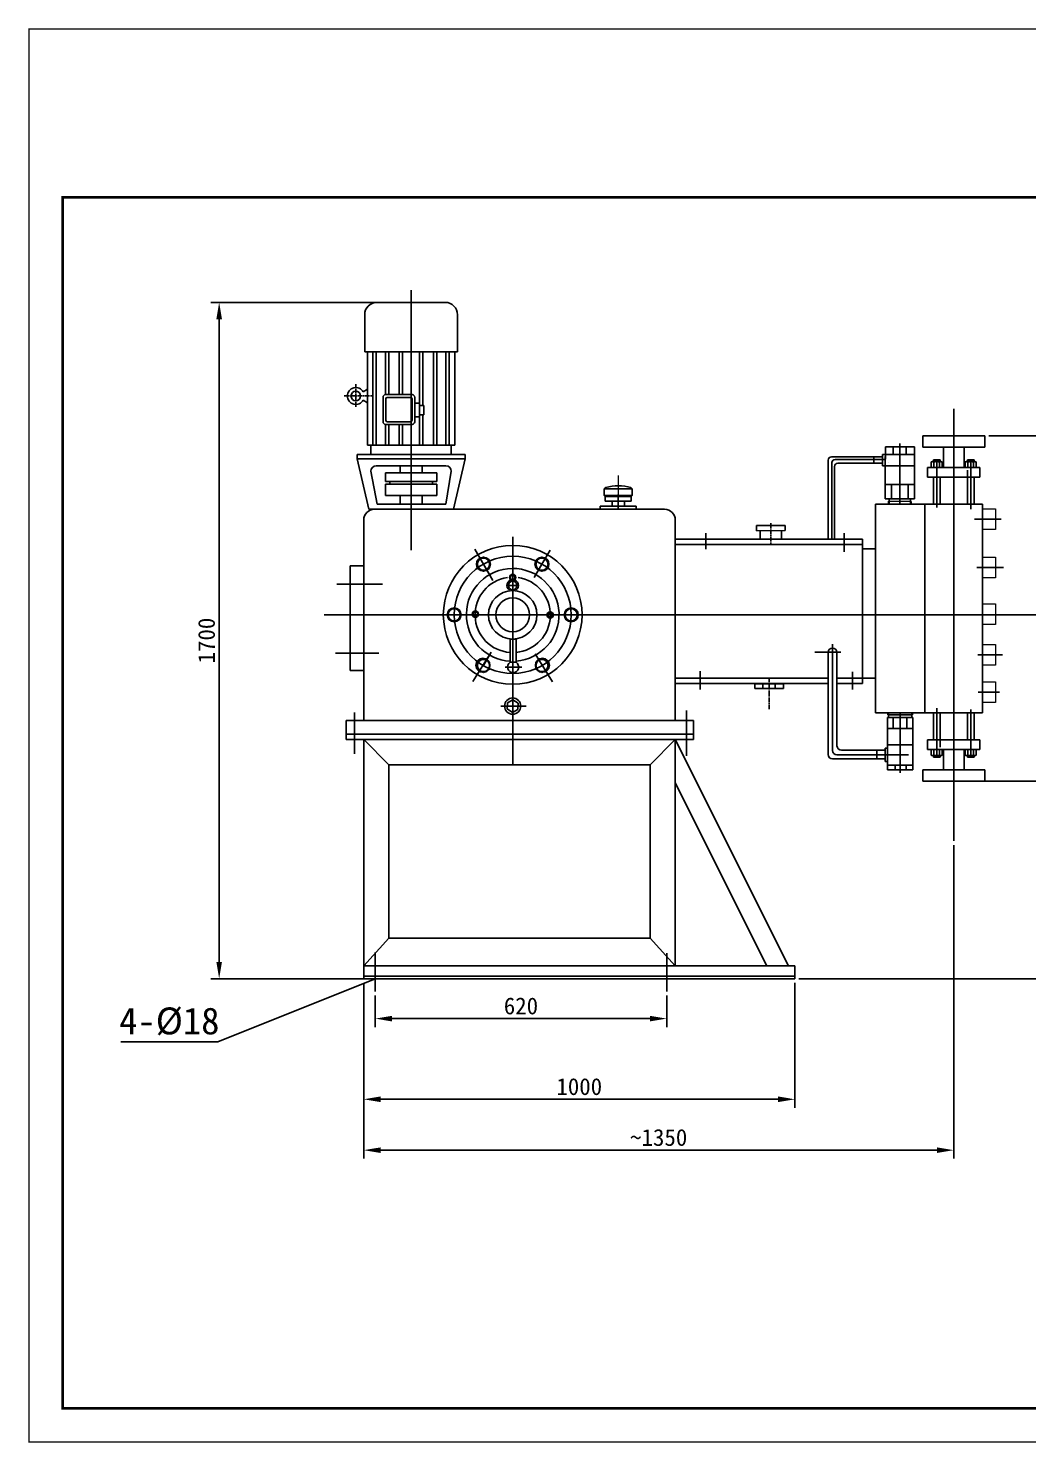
# Model space of a CAD drawing. Header units: millimetres. Extents: x 31 to 328, y 15 to 225.
# Drawn here: x 30.8 to 179.4, y 15.2 to 225.4 of the extents above; entities that cross this region are included whole.
import ezdxf
from ezdxf.enums import TextEntityAlignment as Align

# ---------------------------------------------------------------- set-up
doc = ezdxf.new("R2010")
doc.units = ezdxf.units.MM
doc.header["$PDMODE"] = 35
for name, pattern in [('CENTER', [0.82, 0.7, -0.04, 0.04, -0.04]), ('CENTER2', [28.575, 19.05, -3.175, 3.175, -3.175]), ('PHANTOM2', [31.75, 15.875, -3.175, 3.175, -3.175, 3.175, -3.175])]:
    doc.linetypes.add(name, pattern=pattern)
doc.layers.add('02-中心线', color=1, linetype='CENTER2', lineweight=15)
doc.layers.add('07-双点划线', color=6, linetype='PHANTOM2', lineweight=15)
doc.layers.add('2', color=4, linetype='Continuous')
doc.layers.add('5', color=1, linetype='CENTER')
doc.styles.add('S', font='SimSun.ttf')
doc.dimstyles.new('ISO-25', dxfattribs={"dimtxt": 2.5, "dimasz": 2.5, "dimexe": 1.25, "dimexo": 0.625, "dimtad": 1, "dimtxsty": 'Standard', "dimcen": 2.5, "dimadec": 0, "dimazin": 0, "dimtfac": 1, "dimtmove": 0, "dimatfit": 3, "dimfxl": 0, "dimarcsym": 0})

# ---------------------------------------------------------------- blocks, each defined once
blk = doc.blocks.new('*D9')
at = {"color": 0, "lineweight": -2}
for p, q in [((82.42, 81.59), (82.42, 76.93)), ((125.76, 81.59), (125.76, 76.93)), ((84.92, 78.18), (123.26, 78.18))]:
    blk.add_line(p, q, dxfattribs=at)
at = {"color": 0}
for points in [[(84.92, 78.59), (84.92, 77.76), (82.42, 78.18)], [(123.26, 78.59), (123.26, 77.76), (125.76, 78.18)]]:
    blk.add_solid(points, dxfattribs=at)
at = {"layer": 'Defpoints', "color": 0}
for p in [(82.42, 82.22), (125.76, 82.22), (125.76, 78.18)]:
    blk.add_point(p, dxfattribs=at)
at = {"color": 0, "insert": (104.09, 80.05), "char_height": 2.5, "attachment_point": 5}
blk.add_mtext('\\A1;620', dxfattribs=at)
blk = doc.blocks.new('*D10')
at = {"color": 0, "lineweight": -2}
for p, q in [((180.09, 138.18), (193.52, 138.18)), ((192.27, 135.68), (192.27, 86.61)), ((145.43, 84.11), (193.52, 84.11))]:
    blk.add_line(p, q, dxfattribs=at)
at = {"color": 0}
for points in [[(191.86, 135.68), (192.69, 135.68), (192.27, 138.18)], [(191.86, 86.61), (192.69, 86.61), (192.27, 84.11)]]:
    blk.add_solid(points, dxfattribs=at)
at = {"layer": 'Defpoints', "color": 0}
for p in [(179.46, 138.18), (144.81, 84.11), (192.27, 84.11)]:
    blk.add_point(p, dxfattribs=at)
at = {"color": 0, "insert": (190.4, 111.15), "char_height": 2.5, "attachment_point": 5, "rotation": 90}
blk.add_mtext('\\A1;850', dxfattribs=at)
blk = doc.blocks.new('*D11')
at = {"color": 0, "lineweight": -2}
for p, q in [((173.66, 164.79), (185.06, 164.79)), ((183.81, 162.29), (183.81, 115.95)), ((173.03, 113.45), (185.06, 113.45))]:
    blk.add_line(p, q, dxfattribs=at)
at = {"color": 0}
for points in [[(183.39, 162.29), (184.22, 162.29), (183.81, 164.79)], [(183.39, 115.95), (184.22, 115.95), (183.81, 113.45)]]:
    blk.add_solid(points, dxfattribs=at)
at = {"layer": 'Defpoints', "color": 0}
for p in [(173.04, 164.79), (172.4, 113.45), (183.81, 113.45)]:
    blk.add_point(p, dxfattribs=at)
at = {"color": 0, "insert": (181.93, 139.12), "char_height": 2.5, "attachment_point": 5, "rotation": 90}
blk.add_mtext('\\A1;~880', dxfattribs=at)
blk = doc.blocks.new('*D16')
at = {"color": 0, "lineweight": -2}
for p, q in [((87.13, 184.62), (57.97, 184.62)), ((59.22, 182.12), (59.22, 86.61)), ((87.13, 84.11), (57.97, 84.11))]:
    blk.add_line(p, q, dxfattribs=at)
at = {"color": 0}
for points in [[(58.8, 182.12), (59.64, 182.12), (59.22, 184.62)], [(58.8, 86.61), (59.64, 86.61), (59.22, 84.11)]]:
    blk.add_solid(points, dxfattribs=at)
at = {"layer": 'Defpoints', "color": 0}
for p in [(87.76, 184.62), (59.22, 84.11), (87.76, 84.11)]:
    blk.add_point(p, dxfattribs=at)
at = {"color": 0, "insert": (57.35, 134.36), "char_height": 2.5, "attachment_point": 5, "rotation": 90}
blk.add_mtext('\\A1;1700', dxfattribs=at)
blk = doc.blocks.new('*D17')
at = {"color": 0, "lineweight": -2}
for p, q in [((80.71, 83.49), (80.71, 64.94)), ((144.81, 83.49), (144.81, 64.94)), ((83.21, 66.19), (142.31, 66.19))]:
    blk.add_line(p, q, dxfattribs=at)
at = {"color": 0}
for points in [[(83.21, 66.61), (83.21, 65.77), (80.71, 66.19)], [(142.31, 66.61), (142.31, 65.77), (144.81, 66.19)]]:
    blk.add_solid(points, dxfattribs=at)
at = {"layer": 'Defpoints', "color": 0}
for p in [(80.71, 84.11), (144.81, 84.11), (144.81, 66.19)]:
    blk.add_point(p, dxfattribs=at)
at = {"color": 0, "insert": (112.76, 68.06), "char_height": 2.5, "attachment_point": 5}
blk.add_mtext('\\A1;1000', dxfattribs=at)
blk = doc.blocks.new('*D18')
at = {"color": 0, "lineweight": -2}
for p, q in [((168.44, 103.96), (168.44, 57.38)), ((80.71, 73.59), (80.71, 57.38)), ((83.21, 58.63), (165.94, 58.63))]:
    blk.add_line(p, q, dxfattribs=at)
at = {"color": 0}
for points in [[(83.21, 59.04), (83.21, 58.21), (80.71, 58.63)], [(165.94, 59.04), (165.94, 58.21), (168.44, 58.63)]]:
    blk.add_solid(points, dxfattribs=at)
at = {"layer": 'Defpoints', "color": 0}
for p in [(168.44, 104.58), (80.71, 74.21), (168.44, 58.63)]:
    blk.add_point(p, dxfattribs=at)
at = {"color": 0, "insert": (124.57, 60.5), "char_height": 2.5, "attachment_point": 5}
blk.add_mtext('\\A1;~1350', dxfattribs=at)

msp = doc.modelspace()

# ---------------------------------------------------------------- linework, layer by layer
at = {"color": 0}
for p, q in [((87.759, 186.451), (87.759, 147.808)), ((168.437, 168.8), (168.437, 104.58)), ((164.47, 164.789), (163.835, 164.789)), ((163.835, 164.789), (163.835, 163.083)), ((164.47, 164.789), (168.437, 164.789)), ((165.824, 164.789), (166.491, 164.789)), ((166.947, 164.789), (166.491, 164.789)), ((173.039, 164.789), (168.437, 164.789)), ((169.928, 164.789), (170.383, 164.789)), ((173.039, 163.083), (173.039, 164.789)), ((79.729, 162.014), (79.729, 161.372)), ((95.789, 161.372), (95.789, 162.014)), ((157.864, 160.329), (157.868, 162.018)), ((158.269, 162.017), (162.615, 162.005)), ((159.456, 163.142), (159.456, 162.013)), ((161.364, 163.138), (161.364, 162.009)), ((162.615, 162.005), (162.615, 160.485)), ((163.835, 163.083), (173.039, 163.083)), ((166.905, 162.404), (166.905, 163.083)), ((166.905, 160.071), (166.905, 162.404)), ((169.969, 162.404), (169.969, 163.083)), ((169.969, 160.071), (169.969, 162.404)), ((81.467, 153.865), (79.729, 161.372)), ((95.789, 161.372), (94.049, 153.865)), ((149.767, 161.186), (149.767, 149.438)), ((156.55, 161.658), (150.239, 161.658)), ((150.316, 149.438), (150.316, 160.806)), ((150.711, 160.242), (150.711, 149.438)), ((158.267, 161.278), (150.788, 161.278)), ((156.55, 160.714), (151.183, 160.714)), ((158.265, 160.323), (162.611, 160.312)), ((158.266, 160.712), (158.268, 161.844)), ((164.534, 158.627), (164.534, 160.071)), ((164.534, 160.071), (168.437, 160.071)), ((165.082, 160.126), (165.082, 160.904)), ((165.288, 160.959), (166.523, 160.959)), ((165.412, 160.959), (165.412, 161.205)), ((165.412, 161.205), (166.399, 161.205)), ((165.484, 160.959), (165.484, 161.205)), ((165.494, 160.126), (165.494, 160.904)), ((165.906, 159.709), (165.906, 161.321)), ((165.906, 158.627), (165.906, 160.071)), ((166.317, 160.126), (166.317, 160.904)), ((166.327, 160.959), (166.327, 161.205)), ((166.399, 160.959), (166.399, 161.205)), ((166.729, 160.904), (166.729, 160.126)), ((172.34, 160.071), (168.437, 160.071)), ((170.146, 160.904), (170.146, 160.126)), ((171.587, 160.959), (170.351, 160.959)), ((170.476, 160.959), (170.476, 161.205)), ((171.462, 161.205), (170.476, 161.205)), ((170.548, 160.959), (170.548, 161.205)), ((170.557, 160.126), (170.557, 160.904)), ((170.969, 159.709), (170.969, 161.321)), ((171.381, 160.126), (171.381, 160.904)), ((171.39, 160.959), (171.39, 161.205)), ((171.462, 160.959), (171.462, 161.205)), ((171.793, 160.126), (171.793, 160.904)), ((172.34, 158.627), (172.34, 160.071)), ((81.779, 159.525), (82.707, 154.627)), ((93.738, 159.525), (92.935, 154.627)), ((166.446, 158.627), (164.534, 158.627)), ((165.41, 158.627), (165.41, 154.612)), ((165.906, 158.627), (165.906, 154.133)), ((166.402, 158.627), (166.402, 154.612)), ((166.446, 158.627), (168.437, 158.627)), ((170.429, 158.627), (168.437, 158.627)), ((170.429, 158.627), (172.34, 158.627)), ((170.473, 159.709), (170.473, 154.612)), ((170.966, 158.627), (170.966, 154.612)), ((170.969, 159.709), (170.969, 153.908)), ((171.462, 158.627), (171.462, 154.612)), ((116.481, 156.913), (116.71, 157.1)), ((116.481, 156.913), (116.481, 155.914)), ((116.481, 156.913), (120.629, 156.913)), ((116.635, 155.761), (116.481, 155.914)), ((116.481, 155.914), (120.629, 155.914)), ((116.635, 155.761), (116.635, 155.069)), ((116.635, 155.761), (120.475, 155.761)), ((118.555, 156.067), (118.555, 153.865)), ((120.629, 156.913), (120.445, 157.087)), ((120.475, 155.761), (120.629, 155.914)), ((120.475, 155.761), (120.475, 155.069)), ((120.629, 156.913), (120.629, 155.914)), ((158.257, 157.575), (162.604, 157.563)), ((159.181, 155.43), (159.186, 157.572)), ((161.647, 155.424), (161.647, 157.566)), ((87.759, 153.865), (81.467, 153.865)), ((90.542, 153.865), (82.307, 153.865)), ((86.125, 154.627), (82.707, 154.627)), ((90.905, 153.865), (124.16, 153.865)), ((115.865, 153.865), (115.865, 154.326)), ((115.865, 154.326), (121.245, 154.326)), ((115.865, 153.865), (115.865, 153.865)), ((115.865, 153.865), (115.865, 153.865)), ((116.635, 155.069), (120.475, 155.069)), ((117.633, 154.326), (117.633, 155.069)), ((117.633, 154.326), (117.633, 155.069)), ((118.555, 155.399), (118.555, 154.533)), ((119.477, 154.326), (119.477, 155.069)), ((121.245, 153.865), (121.245, 154.326)), ((124.16, 153.865), (125.44, 153.865)), ((156.8, 154.612), (156.8, 123.622)), ((164.14, 154.612), (156.8, 154.612)), ((162.116, 154.608), (158.73, 154.617)), ((158.731, 155.053), (162.118, 155.045)), ((158.824, 154.616), (162.116, 154.608)), ((158.825, 155.431), (162.024, 155.423)), ((164.14, 123.622), (164.14, 154.612)), ((164.14, 154.612), (172.734, 154.612)), ((172.734, 154.612), (164.14, 154.612)), ((172.734, 154.612), (172.734, 150.878)), ((172.734, 150.878), (172.734, 154.612)), ((172.734, 123.622), (172.734, 154.239)), ((80.707, 152.265), (80.707, 122.502)), ((127.04, 152.265), (127.04, 122.502)), ((127.04, 152.265), (127.04, 122.502)), ((174.671, 152.418), (171.539, 152.418)), ((174.671, 152.418), (175.467, 152.418)), ((102.862, 147.891), (102.862, 149.783)), ((127.04, 149.438), (154.88, 149.438)), ((131.579, 150.314), (131.579, 147.963)), ((152.148, 150.314), (152.148, 147.563)), ((154.88, 148.638), (154.88, 149.438)), ((99.924, 143.272), (97.221, 147.954)), ((102.862, 147.891), (102.862, 115.915)), ((107.213, 145.721), (108.411, 147.796)), ((127.04, 148.638), (154.88, 148.638)), ((154.88, 148.638), (154.88, 128.849)), ((154.88, 147.97), (156.8, 147.97)), ((156.8, 148.638), (156.8, 128.849)), ((80.707, 145.487), (78.718, 145.487)), ((78.718, 145.487), (78.718, 129.904)), ((98.51, 145.721), (99.646, 143.754)), ((107.213, 145.721), (106.078, 143.754)), ((172.734, 145.206), (171.874, 145.206)), ((172.734, 145.206), (175.85, 145.206)), ((76.7, 142.737), (83.488, 142.737)), ((102.862, 142.56), (102.008, 142.56)), ((102.008, 142.56), (103.715, 142.56)), ((102.862, 138.184), (74.856, 138.184)), ((102.862, 138.184), (191.856, 138.184)), ((110.66, 138.184), (112.804, 138.184)), ((78.718, 132.471), (76.516, 132.471)), ((78.718, 132.471), (82.937, 132.471)), ((99.646, 132.613), (98.51, 130.647)), ((151.645, 132.635), (147.774, 132.635)), ((149.767, 132.635), (151.645, 132.635)), ((149.767, 132.592), (149.767, 130.801)), ((150.423, 132.592), (150.423, 133.824)), ((150.423, 133.824), (150.423, 118.033)), ((151.079, 132.635), (151.079, 130.801)), ((99.435, 132.249), (96.936, 128.294)), ((104.216, 130.425), (101.757, 130.425)), ((102.482, 131.128), (103.362, 131.128)), ((102.922, 130.425), (104.216, 130.425)), ((106.216, 132.374), (108.8, 128.236)), ((149.767, 117.42), (149.767, 130.801)), ((151.079, 118.732), (151.079, 130.801)), ((154.88, 132.4), (154.88, 127.97)), ((172.734, 132.241), (172.018, 132.241)), ((172.734, 132.241), (175.707, 132.241)), ((78.718, 129.904), (80.707, 129.904)), ((127.04, 128.77), (149.767, 128.77)), ((130.751, 127.098), (130.751, 129.801)), ((151.079, 128.77), (156.8, 128.77)), ((153.366, 127.098), (153.366, 129.734)), ((127.04, 127.97), (149.767, 127.97)), ((138.859, 127.933), (143.114, 127.933)), ((151.079, 127.97), (154.88, 127.97)), ((172.734, 126.685), (172.066, 126.685)), ((172.734, 126.685), (175.228, 126.685)), ((102.862, 124.624), (101.112, 124.624)), ((101.112, 124.624), (104.841, 124.624)), ((165.906, 118.526), (165.906, 124.326)), ((170.969, 119.608), (170.969, 124.101)), ((79.322, 122.502), (78.125, 122.502)), ((78.125, 122.502), (78.125, 120.449)), ((79.322, 118.395), (79.322, 122.502)), ((79.322, 122.502), (83.587, 122.502)), ((79.322, 122.502), (129.764, 122.502)), ((79.335, 123.692), (79.335, 117.508)), ((124.16, 122.502), (129.764, 122.502)), ((128.69, 123.959), (128.69, 117.243)), ((129.764, 122.502), (129.764, 120.449)), ((156.8, 123.622), (164.14, 123.622)), ((158.605, 122.907), (162.335, 122.907)), ((158.656, 123.622), (162.284, 123.622)), ((158.756, 123.31), (162.284, 123.31)), ((159.439, 122.907), (159.439, 121.28)), ((161.441, 122.907), (161.441, 121.28)), ((164.14, 123.622), (172.734, 123.622)), ((165.412, 119.608), (165.412, 123.622)), ((165.908, 119.608), (165.908, 123.622)), ((166.402, 118.526), (166.402, 123.622)), ((170.473, 119.608), (170.473, 123.622)), ((171.465, 119.608), (171.465, 123.622)), ((78.125, 120.449), (78.125, 119.649)), ((78.125, 120.449), (79.322, 120.449)), ((79.335, 120.449), (78.125, 120.449)), ((83.587, 120.449), (79.322, 120.449)), ((79.322, 120.449), (129.764, 120.449)), ((81.454, 120.449), (129.764, 120.449)), ((129.764, 120.449), (129.764, 119.649)), ((158.605, 121.28), (162.335, 121.28)), ((78.125, 119.649), (79.322, 119.649)), ((83.587, 119.649), (79.322, 119.649)), ((80.707, 119.649), (80.707, 93.886)), ((84.443, 115.915), (80.707, 119.649)), ((81.454, 119.649), (129.764, 119.649)), ((123.304, 115.915), (127.04, 119.649)), ((129.764, 119.649), (124.16, 119.649)), ((127.04, 119.649), (127.04, 93.886)), ((127.04, 119.649), (143.85, 86.031)), ((157.015, 118.076), (151.735, 118.076)), ((158.224, 116.764), (158.224, 118.074)), ((158.605, 118.875), (162.335, 118.875)), ((158.605, 118.388), (158.605, 116.366)), ((162.335, 118.875), (162.335, 115.851)), ((164.534, 119.608), (164.534, 118.164)), ((166.446, 119.608), (164.534, 119.608)), ((164.534, 118.164), (168.437, 118.164)), ((165.082, 118.109), (165.082, 117.331)), ((165.494, 118.109), (165.494, 117.331)), ((165.906, 118.526), (165.906, 116.914)), ((166.317, 118.109), (166.317, 117.331)), ((166.446, 119.608), (168.437, 119.608)), ((166.729, 117.331), (166.729, 118.109)), ((166.905, 118.164), (166.905, 115.831)), ((170.429, 119.608), (168.437, 119.608)), ((172.34, 118.164), (168.437, 118.164)), ((169.969, 118.164), (169.969, 115.831)), ((170.146, 117.331), (170.146, 118.109)), ((170.429, 119.608), (172.34, 119.608)), ((170.557, 118.109), (170.557, 117.331)), ((170.969, 119.608), (170.969, 118.164)), ((170.969, 118.526), (170.969, 116.914)), ((171.381, 118.109), (171.381, 117.331)), ((171.793, 118.109), (171.793, 117.331)), ((172.34, 119.608), (172.34, 118.164)), ((84.443, 115.915), (84.443, 93.886)), ((87.542, 115.915), (84.443, 115.915)), ((84.443, 115.915), (123.304, 115.915)), ((87.542, 115.915), (120.423, 115.915)), ((123.304, 115.915), (123.304, 93.886)), ((157.015, 116.764), (150.423, 116.764)), ((156.304, 117.377), (151.079, 117.377)), ((161.698, 117.377), (156.304, 117.377)), ((165.288, 117.276), (166.523, 117.276)), ((165.412, 117.276), (165.412, 117.029)), ((165.412, 117.029), (166.399, 117.029)), ((165.484, 117.276), (165.484, 117.029)), ((166.327, 117.276), (166.327, 117.029)), ((166.399, 117.276), (166.399, 117.029)), ((166.905, 115.831), (166.905, 115.151)), ((169.969, 115.831), (169.969, 115.151)), ((171.587, 117.276), (170.351, 117.276)), ((170.476, 117.276), (170.476, 117.029)), ((171.462, 117.029), (170.476, 117.029)), ((170.548, 117.276), (170.548, 117.029)), ((171.39, 117.276), (171.39, 117.029)), ((171.462, 117.276), (171.462, 117.029)), ((173.039, 115.151), (163.835, 115.151)), ((163.835, 115.151), (163.835, 113.446)), ((173.039, 115.151), (173.039, 113.446)), ((127.04, 113.209), (140.63, 86.031)), ((163.835, 113.446), (168.437, 113.446)), ((166.947, 113.446), (166.491, 113.446)), ((172.404, 113.446), (168.437, 113.446)), ((169.928, 113.446), (170.383, 113.446)), ((171.051, 113.446), (170.383, 113.446)), ((172.404, 113.446), (173.039, 113.446)), ((80.707, 96.379), (80.707, 86.031)), ((84.443, 96.379), (84.443, 90.139)), ((123.304, 93.886), (123.304, 90.139)), ((127.04, 93.886), (127.04, 86.031)), ((84.443, 90.139), (80.707, 86.031)), ((80.707, 88.54), (80.707, 84.511)), ((87.542, 90.139), (84.443, 90.139)), ((84.443, 90.139), (123.304, 90.139)), ((120.423, 90.139), (87.542, 90.139)), ((123.304, 90.139), (127.04, 86.031)), ((82.416, 87.984), (82.416, 82.219)), ((125.765, 87.904), (125.765, 82.219)), ((82.416, 84.111), (59.006, 74.75)), ((80.707, 86.031), (83.587, 86.031)), ((80.707, 86.031), (80.707, 84.111)), ((129.391, 84.511), (80.707, 84.511)), ((129.391, 84.111), (80.707, 84.111)), ((83.587, 86.031), (129.391, 86.031)), ((124.16, 86.031), (129.391, 86.031)), ((129.391, 86.031), (144.81, 86.031)), ((129.391, 84.511), (144.81, 84.511)), ((129.391, 84.111), (144.81, 84.111)), ((144.81, 84.111), (144.81, 86.031)), ((59.006, 74.75), (44.608, 74.75))]:
    msp.add_line(p, q, dxfattribs=at)
for p, q in [((157.868, 162.018), (157.867, 161.655)), ((158.269, 162.017), (157.868, 162.018)), ((158.265, 160.323), (158.272, 163.146)), ((158.749, 162.015), (158.269, 162.017)), ((158.272, 163.146), (162.618, 163.134)), ((158.752, 163.144), (158.272, 163.146)), ((160.423, 154.612), (160.445, 163.14)), ((160.445, 163.14), (160.446, 163.652)), ((162.139, 163.135), (162.618, 163.134)), ((162.615, 162.005), (162.618, 163.134)), ((156.55, 161.658), (156.548, 160.717)), ((157.771, 160.714), (156.548, 160.717)), ((157.771, 160.714), (156.548, 160.717)), ((157.773, 161.655), (156.55, 161.658)), ((157.865, 160.714), (157.771, 160.714)), ((157.867, 161.655), (157.773, 161.655)), ((157.865, 160.714), (157.864, 160.329)), ((157.864, 160.329), (158.265, 160.324)), ((158.252, 155.431), (158.265, 160.323)), ((158.265, 160.324), (158.266, 160.712)), ((158.744, 160.322), (158.265, 160.323)), ((158.746, 160.775), (158.746, 160.775)), ((162.13, 159.948), (162.13, 159.948)), ((162.131, 160.313), (162.611, 160.312)), ((162.598, 155.42), (162.611, 160.485)), ((158.257, 155.431), (158.825, 155.431)), ((158.73, 154.617), (158.731, 155.053)), ((158.825, 155.053), (158.731, 155.053)), ((158.825, 155.053), (158.824, 154.616)), ((158.825, 155.431), (158.825, 155.053)), ((162.023, 155.045), (162.022, 154.608)), ((162.023, 155.045), (162.024, 155.421)), ((162.023, 155.045), (162.118, 155.045)), ((162.024, 155.421), (162.119, 155.421)), ((162.116, 154.608), (162.118, 155.045)), ((162.119, 155.421), (162.598, 155.42)), ((158.756, 122.907), (158.605, 122.907)), ((158.605, 122.907), (158.605, 115.146)), ((158.656, 123.622), (158.656, 123.31)), ((158.756, 123.31), (158.656, 123.31)), ((158.756, 123.622), (158.756, 123.109)), ((158.756, 123.31), (158.756, 122.907)), ((160.47, 123.622), (160.47, 114.702)), ((162.184, 123.622), (162.184, 123.21)), ((162.184, 123.109), (162.184, 123.31)), ((162.184, 123.31), (162.184, 122.907)), ((162.284, 123.31), (162.184, 123.31)), ((162.335, 122.907), (162.184, 122.907)), ((162.284, 123.622), (162.284, 123.31)), ((162.335, 122.907), (162.335, 117.94)), ((157.015, 116.764), (157.015, 118.074)), ((158.224, 118.074), (157.015, 118.074)), ((158.224, 118.074), (158.224, 118.388)), ((158.224, 118.388), (158.605, 118.388)), ((159.109, 118.875), (158.605, 118.875)), ((162.335, 118.875), (161.831, 118.875)), ((158.224, 116.764), (157.015, 116.764)), ((158.224, 116.366), (158.224, 116.764)), ((158.605, 116.366), (158.224, 116.366)), ((162.335, 115.851), (158.605, 115.851)), ((159.717, 115.851), (159.717, 115.146)), ((161.361, 115.851), (161.361, 115.146)), ((162.335, 116.73), (162.335, 115.146)), ((162.335, 115.146), (158.605, 115.146))]:
    msp.add_line(p, q)
at = {"color": 7, "lineweight": 0}
for p, q in [((162.335, 118.875), (161.831, 118.875)), ((162.335, 118.041), (162.335, 118.875)), ((161.528, 115.851), (162.335, 115.851)), ((162.335, 115.851), (162.335, 116.63))]:
    msp.add_line(p, q, dxfattribs=at)
for points, const_width in [([(30.938, 15.253), (327.938, 15.253), (327.938, 225.253), (30.938, 225.253)], 0.2), ([(35.938, 20.253), (322.938, 20.253), (322.938, 200.253), (35.938, 200.253)], 0.4)]:
    msp.add_lwpolyline(points, close=True, dxfattribs=dict(const_width=const_width))
at = {"color": 0}
msp.add_lwpolyline([(102.482, 131.128), (102.482, 134.582), (103.362, 134.582), (103.362, 131.128)], dxfattribs=at)
for centre, radius in [((102.862, 138.184), 10.313), ((102.862, 138.184), 8.703), ((98.51, 145.721), 1.04), ((107.213, 145.721), 1.04), ((102.862, 142.56), 0.64), ((102.853, 143.738), 0.473), ((102.862, 138.184), 3.602), ((94.158, 138.184), 1.04), ((97.317, 138.292), 0.473), ((102.862, 138.184), 2.511), ((111.565, 138.182), 1.04), ((108.439, 138.168), 0.473), ((98.446, 130.684), 1.04), ((107.273, 130.681), 1.04), ((102.862, 124.624), 1.206)]:
    msp.add_circle(centre, radius, dxfattribs=at)
for centre, radius, start, end in [((150.239, 161.186), 0.472, 90, 180), ((150.788, 160.806), 0.472, 90, 180), ((151.183, 160.242), 0.472, 90, 180), ((165.288, 160.547), 0.412, 60, 120), ((165.288, 160.482), 0.412, 240, 300), ((165.906, 159.394), 1.564, 74.73852, 105.26148), ((165.906, 161.635), 1.564, 254.73852, 285.26148), ((166.523, 160.547), 0.412, 60, 120), ((166.523, 160.482), 0.412, 240, 300), ((170.351, 160.547), 0.412, 60, 120), ((170.351, 160.482), 0.412, 240, 300), ((170.969, 159.394), 1.564, 74.73852, 105.26148), ((170.969, 161.635), 1.564, 254.73852, 285.26148), ((171.587, 160.547), 0.412, 60, 120), ((171.587, 160.482), 0.412, 240, 300), ((118.555, 150.999), 6.374, 72.75256, 106.82772), ((82.307, 152.265), 1.6, 90, 180), ((125.44, 152.265), 1.6, 0, 90), ((102.862, 138.184), 6.893, 274.16678, 266.84684), ((102.862, 138.184), 5.6, 98.12101, 266.11769), ((102.862, 142.56), 0.853, 303.60588, 236.39412), ((102.862, 138.184), 5.6, 275.13134, 81.87899), ((150.423, 132.592), 0.656, 3.7834, 176.2166), ((102.922, 130.425), 0.83, 122.02417, 57.97583), ((151.079, 118.033), 0.656, 180, 270), ((151.735, 118.732), 0.656, 180, 270), ((165.288, 117.752), 0.412, 60, 120), ((165.906, 116.599), 1.564, 74.73852, 105.26148), ((166.523, 117.752), 0.412, 60, 120), ((170.351, 117.752), 0.412, 60, 120), ((170.969, 116.599), 1.564, 74.73852, 105.26148), ((171.587, 117.752), 0.412, 60, 120), ((150.423, 117.42), 0.656, 180, 270), ((165.288, 117.687), 0.412, 240, 300), ((165.906, 118.84), 1.564, 254.73852, 285.26148), ((166.523, 117.687), 0.412, 240, 300), ((170.351, 117.687), 0.412, 240, 300), ((170.969, 118.84), 1.564, 254.73852, 285.26148), ((171.587, 117.687), 0.412, 240, 300)]:
    msp.add_arc(centre, radius, start, end, dxfattribs=at)
at = {"layer": '02-中心线', "color": 0}
msp.add_line((118.555, 158.868), (118.555, 155.069), dxfattribs=at)
at = {"layer": '07-双点划线', "color": 0}
for points in [[(172.734, 153.958), (174.671, 153.958), (174.671, 150.878), (172.734, 150.878)], [(172.734, 146.746), (174.671, 146.746), (174.671, 143.666), (172.734, 143.666)], [(172.734, 139.831), (174.671, 139.831), (174.671, 136.752), (172.734, 136.752)], [(172.734, 133.781), (174.671, 133.781), (174.671, 130.701), (172.734, 130.701)], [(172.734, 128.225), (174.671, 128.225), (174.671, 125.145), (172.734, 125.145)]]:
    msp.add_lwpolyline(points, close=True, dxfattribs=at)
at = {"layer": '2', "color": 0}
for p, q in [((82.691, 184.616), (87.759, 184.616)), ((92.826, 184.616), (87.759, 184.616)), ((80.854, 177.251), (80.854, 182.779)), ((94.663, 177.251), (94.663, 182.779)), ((80.854, 177.251), (87.759, 177.251)), ((81.256, 163.376), (81.256, 177.251)), ((82.078, 177.251), (82.078, 163.376)), ((82.586, 163.376), (82.586, 177.251)), ((83.933, 177.251), (83.933, 170.907)), ((84.44, 170.91), (84.44, 177.251)), ((85.995, 177.251), (85.995, 170.91)), ((86.503, 170.91), (86.503, 177.251)), ((94.663, 177.251), (87.759, 177.251)), ((89.015, 169.296), (89.015, 177.251)), ((89.523, 177.251), (89.523, 169.296)), ((91.077, 163.376), (91.077, 177.251)), ((91.585, 177.251), (91.585, 163.376)), ((92.931, 163.376), (92.931, 177.251)), ((93.439, 177.251), (93.439, 163.376)), ((94.262, 163.376), (94.262, 177.251)), ((80.639, 171.313), (81.256, 171.714)), ((83.58, 170.508), (83.58, 166.883)), ((87.899, 170.91), (83.982, 170.91)), ((83.982, 170.267), (83.982, 167.124)), ((87.658, 170.508), (84.223, 170.508)), ((87.899, 167.124), (87.899, 170.267)), ((88.3, 166.883), (88.3, 170.508)), ((80.639, 170.103), (81.256, 169.701)), ((88.3, 169.66), (89.003, 169.66)), ((89.003, 169.66), (89.003, 167.635)), ((89.003, 169.296), (89.654, 169.296)), ((89.654, 169.296), (89.654, 167.907)), ((83.933, 166.485), (83.933, 163.376)), ((83.982, 166.482), (87.899, 166.482)), ((84.223, 166.883), (87.658, 166.883)), ((84.44, 163.376), (84.44, 166.482)), ((85.995, 166.445), (85.995, 163.376)), ((86.503, 163.376), (86.503, 166.445)), ((89.003, 167.635), (88.3, 167.635)), ((89.654, 167.907), (89.003, 167.907)), ((89.015, 163.376), (89.015, 167.907)), ((89.523, 167.907), (89.523, 163.376)), ((79.729, 162.014), (95.789, 162.014)), ((81.256, 163.376), (94.262, 163.376)), ((81.782, 162.014), (81.782, 163.376)), ((93.736, 162.014), (93.736, 163.376)), ((79.729, 161.372), (95.789, 161.372)), ((82.583, 160.328), (92.935, 160.328)), ((86.125, 159.274), (86.125, 160.328)), ((89.393, 159.274), (89.393, 160.328)), ((83.957, 159.274), (91.56, 159.274)), ((83.957, 158), (83.957, 159.274)), ((91.56, 158), (83.957, 158)), ((84.588, 157.591), (84.588, 158)), ((90.929, 157.591), (90.929, 158)), ((91.56, 159.274), (91.56, 158)), ((91.56, 157.591), (83.957, 157.591)), ((83.957, 157.591), (83.957, 155.908)), ((83.957, 155.908), (91.56, 155.908)), ((86.125, 154.627), (86.125, 155.908)), ((89.393, 154.627), (89.393, 155.908)), ((91.56, 155.908), (91.56, 157.591)), ((85.762, 154.627), (92.935, 154.627)), ((94.049, 153.865), (87.36, 153.865)), ((143.354, 151.468), (139.124, 151.468)), ((139.124, 151.468), (139.124, 150.693)), ((143.354, 151.468), (143.354, 150.694)), ((143.354, 150.694), (139.124, 150.693)), ((139.658, 150.693), (139.658, 149.395)), ((142.82, 150.694), (142.82, 149.396)), ((97.605, 146.243), (98.51, 146.766)), ((97.605, 146.243), (97.605, 145.199)), ((97.605, 145.199), (97.605, 146.243)), ((97.605, 145.199), (98.51, 144.676)), ((97.605, 145.199), (98.51, 144.676)), ((99.415, 146.243), (98.51, 146.766)), ((99.415, 145.198), (98.51, 144.676)), ((99.415, 145.198), (98.51, 144.676)), ((99.415, 146.243), (99.415, 145.198)), ((99.415, 145.198), (99.415, 146.243)), ((106.309, 146.243), (106.308, 145.199)), ((106.308, 145.199), (106.309, 146.243)), ((106.308, 145.199), (107.213, 144.676)), ((106.308, 145.199), (107.213, 144.676)), ((106.309, 146.243), (107.213, 146.766)), ((108.118, 146.243), (107.213, 146.766)), ((108.118, 145.198), (107.213, 144.676)), ((108.118, 145.198), (107.213, 144.676)), ((108.118, 146.243), (108.118, 145.198)), ((108.118, 145.198), (108.118, 146.243)), ((102.537, 143.921), (102.853, 144.104)), ((102.537, 143.921), (102.537, 143.555)), ((102.537, 143.555), (102.537, 143.921)), ((102.537, 143.555), (102.853, 143.372)), ((102.537, 143.555), (102.853, 143.372)), ((103.17, 143.921), (102.853, 144.104)), ((103.17, 143.555), (102.853, 143.372)), ((103.17, 143.555), (102.853, 143.372)), ((103.17, 143.921), (103.17, 143.555)), ((103.17, 143.555), (103.17, 143.921)), ((93.254, 138.706), (94.159, 139.228)), ((95.063, 138.706), (94.159, 139.228)), ((110.66, 138.705), (111.565, 139.227)), ((112.47, 138.704), (111.565, 139.227)), ((93.254, 138.706), (93.254, 137.662)), ((93.254, 137.662), (93.254, 138.706)), ((93.254, 137.662), (94.158, 137.139)), ((93.254, 137.662), (94.158, 137.139)), ((95.063, 137.661), (94.158, 137.139)), ((95.063, 137.661), (94.158, 137.139)), ((95.063, 138.706), (95.063, 137.661)), ((95.063, 137.661), (95.063, 138.706)), ((97, 138.475), (97.317, 138.657)), ((97, 138.475), (97, 138.109)), ((97, 138.109), (97, 138.475)), ((97, 138.109), (97.317, 137.926)), ((97, 138.109), (97.317, 137.926)), ((97.633, 138.475), (97.317, 138.657)), ((97.633, 138.109), (97.317, 137.926)), ((97.633, 138.109), (97.317, 137.926)), ((97.633, 138.475), (97.633, 138.109)), ((97.633, 138.109), (97.633, 138.475)), ((108.122, 138.351), (108.439, 138.534)), ((108.122, 138.351), (108.122, 137.985)), ((108.122, 137.985), (108.122, 138.351)), ((108.122, 137.985), (108.439, 137.802)), ((108.122, 137.985), (108.439, 137.802)), ((108.755, 138.351), (108.439, 138.534)), ((108.755, 137.985), (108.439, 137.802)), ((108.755, 137.985), (108.439, 137.802)), ((108.755, 138.351), (108.755, 137.985)), ((108.755, 137.985), (108.755, 138.351)), ((110.66, 138.705), (110.66, 137.66)), ((110.66, 137.66), (110.66, 138.705)), ((110.66, 137.66), (111.565, 137.137)), ((110.66, 137.66), (111.565, 137.137)), ((112.47, 137.66), (111.565, 137.137)), ((112.47, 137.66), (111.565, 137.137)), ((112.47, 138.704), (112.47, 137.66)), ((112.47, 137.66), (112.47, 138.704)), ((97.605, 131.169), (98.51, 131.691)), ((97.605, 131.169), (97.605, 130.124)), ((97.605, 130.124), (97.605, 131.169)), ((99.415, 131.169), (98.51, 131.691)), ((99.415, 131.169), (99.415, 130.124)), ((99.415, 130.124), (99.415, 131.169)), ((106.309, 131.169), (106.308, 130.124)), ((106.308, 130.124), (106.309, 131.169)), ((106.309, 131.169), (107.213, 131.691)), ((108.118, 131.169), (107.213, 131.691)), ((108.118, 131.169), (108.118, 130.124)), ((108.118, 130.124), (108.118, 131.169)), ((97.605, 130.124), (98.51, 129.602)), ((97.605, 130.124), (98.51, 129.602)), ((99.415, 130.124), (98.51, 129.602)), ((99.415, 130.124), (98.51, 129.602)), ((106.308, 130.124), (107.213, 129.602)), ((106.308, 130.124), (107.213, 129.602)), ((108.118, 130.124), (107.213, 129.602)), ((108.118, 130.124), (107.213, 129.602)), ((138.859, 127.933), (138.859, 127.258)), ((138.859, 127.258), (143.114, 127.258)), ((140.077, 127.933), (140.077, 127.258)), ((141.887, 127.933), (141.887, 127.258)), ((143.114, 127.258), (143.114, 127.933)), ((102.075, 125.125), (102.034, 124.194)), ((102.034, 124.194), (102.075, 125.125)), ((102.034, 124.194), (102.821, 123.693)), ((102.034, 124.194), (102.821, 123.693)), ((102.075, 125.125), (102.902, 125.556)), ((103.648, 124.123), (102.821, 123.693)), ((103.648, 124.123), (102.821, 123.693)), ((103.689, 125.055), (102.902, 125.556)), ((103.689, 125.055), (103.648, 124.123)), ((103.648, 124.123), (103.689, 125.055))]:
    msp.add_line(p, q, dxfattribs=at)
for centre, radius in [((79.532, 170.708), 0.711), ((98.51, 145.721), 0.905), ((107.213, 145.721), 0.905), ((94.158, 138.184), 0.905), ((111.565, 138.182), 0.905), ((98.51, 130.647), 0.905), ((107.213, 130.647), 0.905)]:
    msp.add_circle(centre, radius, dxfattribs=at)
for centre, radius, start, end in [((82.691, 182.779), 1.837, 90, 180), ((92.826, 182.779), 1.837, 0, 90), ((79.532, 170.708), 1.261, 28.65939, 331.34061), ((83.982, 170.508), 0.402, 90, 180), ((84.223, 170.267), 0.241, 90, 180), ((87.658, 170.267), 0.241, 360, 90), ((87.899, 170.508), 0.402, 0, 90), ((83.982, 166.883), 0.402, 180, 270), ((84.223, 167.124), 0.241, 180, 270), ((87.658, 167.124), 0.241, 270, 360), ((87.899, 166.883), 0.402, 270, 0), ((82.583, 159.525), 0.804, 90, 180), ((92.935, 159.525), 0.804, 0, 90)]:
    msp.add_arc(centre, radius, start, end, dxfattribs=at)
at = {"layer": '5', "color": 0}
for p, q in [((79.532, 169.077), (79.532, 172.48)), ((77.82, 170.708), (82.17, 170.708)), ((141.239, 151.812), (141.239, 148.792)), ((141.009, 128.858), (141.009, 124.129))]:
    msp.add_line(p, q, dxfattribs=at)

# ---------------------------------------------------------------- texts
at = {"color": 0, "style": 'S'}
msp.add_text('4-%%C18', height=4, dxfattribs=at).set_placement((51.807, 77.838), align=Align.MIDDLE_CENTER)

# ---------------------------------------------------------------- dimensions: what is measured, and where the dimension line sits
at = {"color": 0}
for base, p1, p2, text, picture, middle in [((59.221, 84.111), (87.759, 184.616), (87.759, 84.111), '1700', '*D16', (57.346, 134.364)), ((183.808, 113.446), (173.039, 164.789), (172.404, 113.446), '~880', '*D11', (181.933, 139.117)), ((192.273, 84.111), (179.46, 138.184), (144.81, 84.111), '850', '*D10', (190.398, 111.148))]:
    dim = msp.add_linear_dim(base=base, p1=p1, p2=p2, angle=90, text=text, dimstyle='ISO-25', override={"dimtp": -0.009, "dimtm": 0.034, "dimtfac": 0.5, "dimtolj": 1}, dxfattribs=at)
    dim.commit()
    dim.dimension.update_dxf_attribs({"geometry": picture, "text_midpoint": middle})
for base, p1, p2, text, picture, middle in [((168.437, 58.625), (80.707, 74.212), (168.437, 104.58), '~1350', '*D18', (124.572, 60.5)), ((144.81, 66.188), (80.707, 84.111), (144.81, 84.111), '1000', '*D17', (112.758, 68.063)), ((125.765, 78.176), (82.416, 82.219), (125.765, 82.219), '620', '*D9', (104.09, 80.051))]:
    dim = msp.add_linear_dim(base=base, p1=p1, p2=p2, text=text, dimstyle='ISO-25', override={"dimtp": -0.009, "dimtm": 0.034, "dimtfac": 0.5, "dimtolj": 1}, dxfattribs=at)
    dim.commit()
    dim.dimension.update_dxf_attribs({"geometry": picture, "text_midpoint": middle})

doc.saveas('drawing.dxf')
